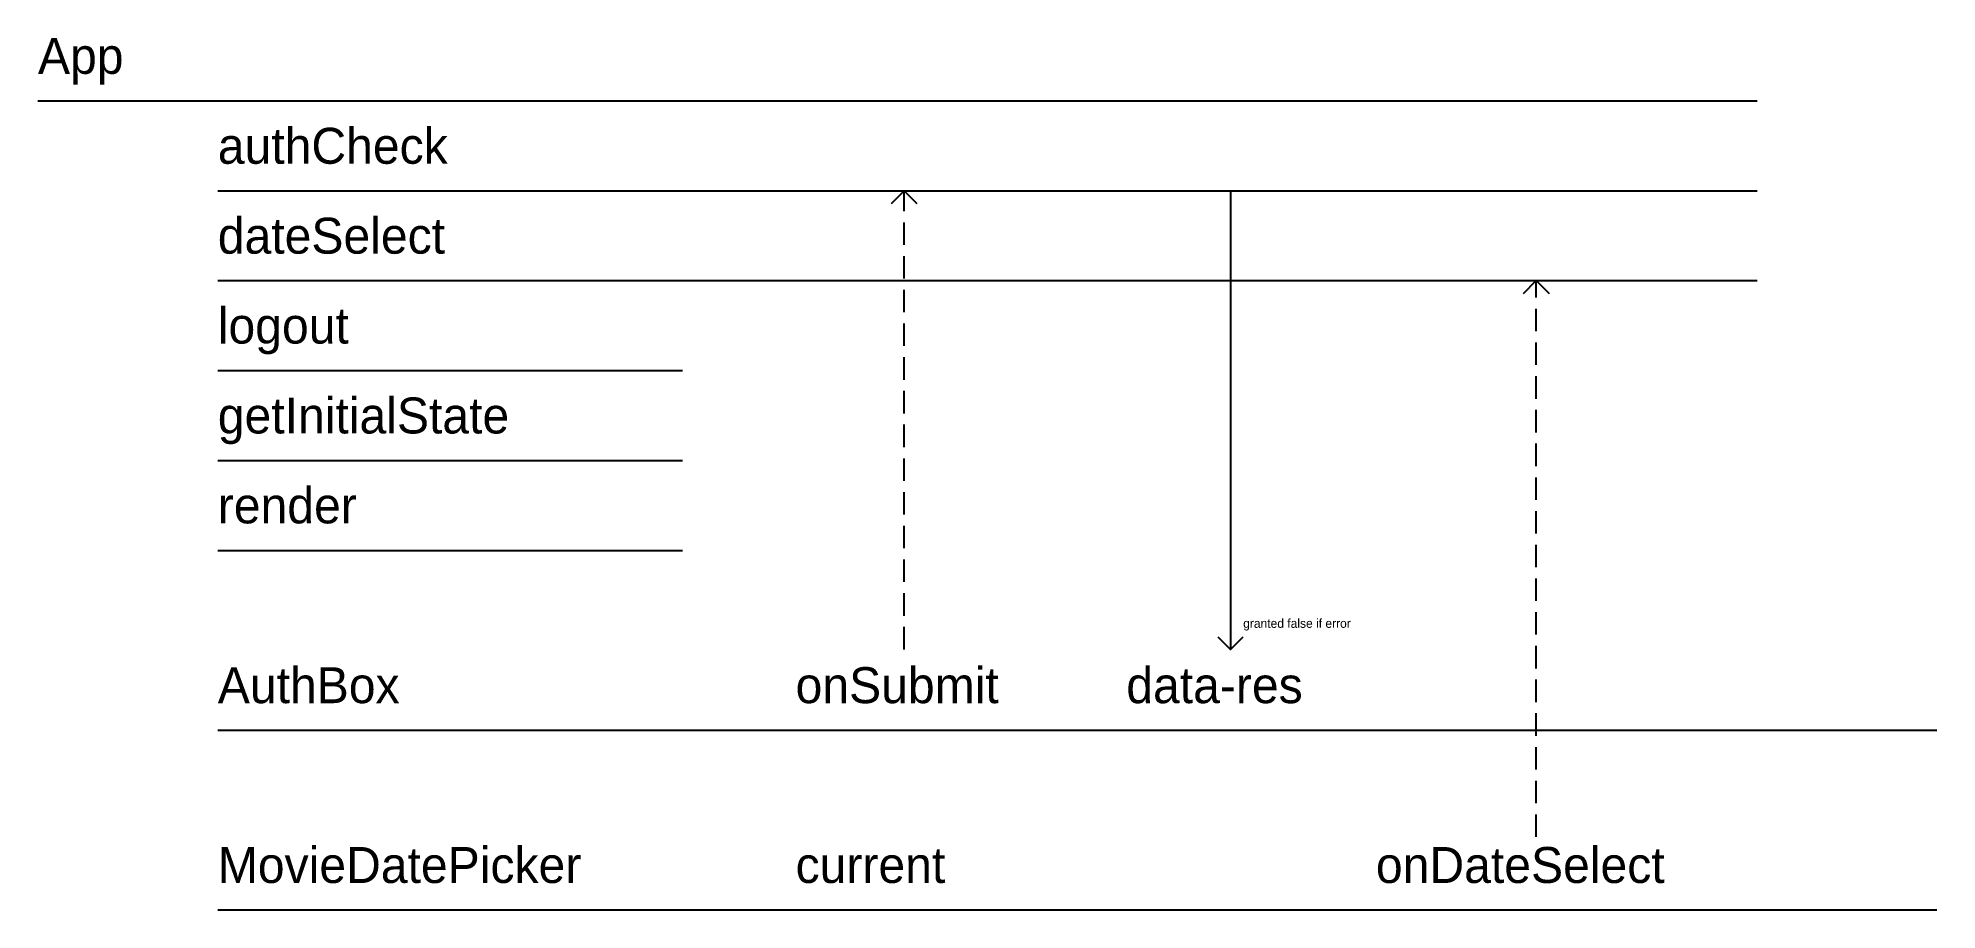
# Model space of a CAD drawing. Header units: inches. Extents: x 0 to 105, y -36 to 12.
import ezdxf

# ---------------------------------------------------------------- set-up
doc = ezdxf.new("R2010")
doc.units = ezdxf.units.IN
doc.header["$MEASUREMENT"] = 0
doc.linetypes.add('HIDDEN', pattern=[0.375, 0.25, -0.125])
doc.styles.get("Standard").update_dxf_attribs({"font": 'Apsimplx.shx'})

msp = doc.modelspace()

# ---------------------------------------------------------------- linework, layer by layer
at = {"color": 4}
for p, q in [((-0.11, 8.99), (95.49, 8.99)), ((9.89, -26.01), (105.49, -26.01)), ((9.89, -36.01), (105.49, -36.01))]:
    msp.add_line(p, q, dxfattribs=at)
at = {"color": 6}
for p, q in [((9.89, 3.99), (95.49, 3.99)), ((9.89, -1.01), (95.49, -1.01)), ((9.89, -6.01), (35.74, -6.01)), ((9.89, -11.01), (35.74, -11.01)), ((9.89, -16.01), (35.74, -16.01))]:
    msp.add_line(p, q, dxfattribs=at)
at = {"color": 6, "linetype": 'HIDDEN', "ltscale": 5}
for p, q in [((48.06, -21.52), (48.06, 3.99)), ((83.21, -31.95), (83.21, -1.01))]:
    msp.add_line(p, q, dxfattribs=at)
at = {"color": 0, "linetype": 'ByBlock', "ltscale": 5}
msp.add_line((66.21, 3.99), (66.21, -21.52), dxfattribs=at)
at = {"color": 6}
for points in [[(47.35, 3.28), (48.06, 3.99), (48.77, 3.28)], [(82.5, -1.72), (83.21, -1.01), (83.92, -1.72)]]:
    msp.add_lwpolyline(points, dxfattribs=at)
at = {"color": 0}
msp.add_lwpolyline([(65.5, -20.82), (66.21, -21.52), (66.91, -20.82)], dxfattribs=at)

# ---------------------------------------------------------------- texts
at = {"color": 4}
for s, p in [('App', (-0.11, 10.49)), ('AuthBox', (9.89, -24.51)), ('MovieDatePicker', (9.89, -34.51))]:
    msp.add_text(s, height=2, dxfattribs=at).set_placement(p)
at = {"color": 6}
for s, p in [('authCheck', (9.89, 5.49)), ('dateSelect', (9.89, 0.49)), ('logout', (9.89, -4.51)), ('getInitialState', (9.89, -9.51)), ('render', (9.89, -14.51)), ('onSubmit', (42.02, -24.51)), ('onDateSelect', (74.29, -34.51))]:
    msp.add_text(s, height=2, dxfattribs=at).set_placement(p)
at = {"color": 1}
msp.add_text('granted false if error', height=0.5, dxfattribs=at).set_placement((66.91, -20.32))
at = {"color": 0}
for s, p in [('data-res', (60.41, -24.51)), ('current', (42.02, -34.51))]:
    msp.add_text(s, height=2, dxfattribs=at).set_placement(p)

doc.saveas('drawing.dxf')
